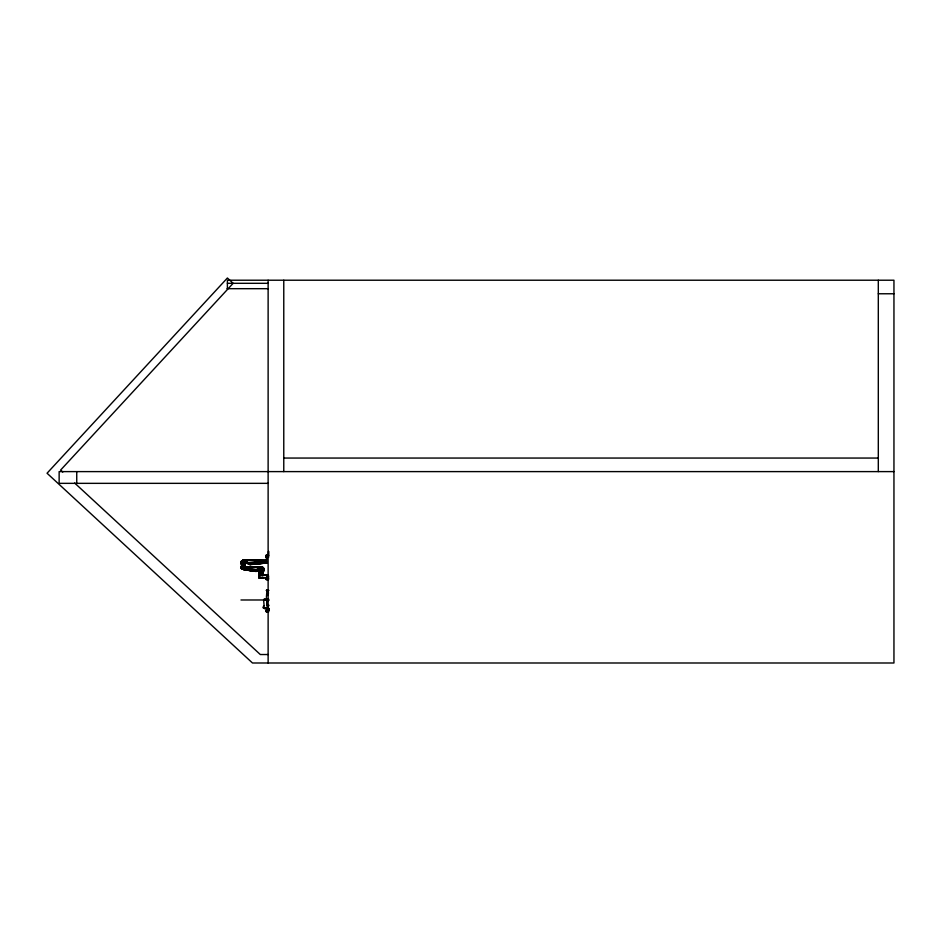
<?xml version="1.0" encoding="UTF-8"?>
<svg xmlns="http://www.w3.org/2000/svg" width="941" height="941" viewBox="0 0 941 941"><rect width="100%" height="100%" fill="white"/><g stroke="black" fill="none" stroke-linecap="round" stroke-linejoin="round"><path stroke-width="1.41" d="M267.515 579.68L266.55 578.068L259.493 577.292L260.445 578.092M266.585 575.116L260.386 574.869L260.445 572.469M260.386 577.386L261.398 578.056M261.422 574.904L261.375 572.469M262.186 578.092L262.845 577.468L262.657 578.092M268.832 599.746L266.938 599.911L266.926 605.816L268.608 605.757M268.467 609.697L268.55 611.615L266.374 611.615C266.468 608.415 266.397 612.873 268.608 611.944M268.103 611.615L268.103 610.297L266.891 610.344L266.656 611.638M268.456 579.68L267.362 578.245L268.82 578.268L267.079 577.539L268.514 575.386L266.597 575.304L266.703 579.68L266.574 578.045L266.044 579.491L267.491 579.491L266.597 575.304L259.493 574.822L259.634 572.469M268.597 555.543L268.55 551.214L268.467 555.743M240.99 562.73L242.543 565.494L240.978 562.73L242.907 560.413L266.115 560.518L242.99 560.189L241.225 561.459L240.978 562.73L242.543 565.506L241.637 565.494L241.225 561.459L242.99 560.189L266.915 560.189M255.317 570.646L257.987 570.94L256.14 571.41L241.625 569.07L243.213 567L262.48 567L263.715 568.27L263.727 570.775C261.292 576.668 255.117 566.905 260.504 567.941M263.268 607.804L263.727 605.816L263.268 607.804L267.75 607.804L267.738 605.816M267.42 611.615L267.409 610.297L268.244 610.533M267.362 607.804L267.268 599.84L263.621 599.923L264.127 605.816M268.444 611.521C266.938 611.968 266.091 609.18 268.644 610.344M262.657 572.316L263.727 570.775L263.715 568.27L262.48 567L245.095 567.341L245.131 565.647L245.319 567M266.397 597.464L266.938 590.372M267.785 611.615L267.938 608.98L267.938 610.227M266.597 556.449L268.138 557.072L267.373 556.449M265.891 611.615L266.021 610.344L269.067 610.297M268.373 610.403L268.373 608.439L268.373 610.227M268.514 579.491L267.491 579.491L268.22 577.539L267.491 575.351L267.079 577.539M266.95 558.836L266.221 560.189L266.668 558.836M243.637 567L243.848 565.647L244.201 567M268.656 555.637L268.656 557.237M267.656 556.778L266.938 555.649L266.185 557.766L265.797 555.602L266.75 554.802L268.161 555.237M264.774 599.758L263.951 599.382L264.445 598.958M265.938 610.415L267.021 610.297L267.115 611.638M244.425 569.811L255.834 571.352L258.563 567.811L259.622 572.316L261.316 570.634L263.727 570.775L261.375 572.316L261.551 569.54L260.21 567.094L243.213 567L242.907 565.647M268.479 579.656L266.044 579.491M247.024 561.801L250.177 564.6L245.342 561.13L245.06 562.883L244.095 563.083L241.225 561.459L243.06 560.401L241.319 561.459L241.072 563.894L244.354 565.494L245.342 561.13L250.177 564.6L266.432 563L248.894 564.13L242.907 560.413L259.175 560.365M259.622 572.316L259.163 569.87L259.963 567.152L262.48 567L261.139 568.27L260.434 572.316M266.009 560.189L266.421 558.836M268.467 606.298L267.903 605.839L268.467 606.11M268.503 609.603L268.503 608.357L264.303 608.439L263.986 607.721L268.538 607.98M268.797 608.462L267.903 608.709M245.26 565.647L241.637 565.647L240.684 567.811L241.625 569.07L256.093 570.94L257.74 568.846M243.213 567L243.848 565.647M244.978 562.918L245.366 562.295L249.694 564.459L266.432 563L250.083 564.529L246.93 563L266.185 560.695M267.867 608.439L264.303 608.439L267.644 608.462L267.209 607.757M241.637 565.647L240.684 567.811L244.813 569.811L256.14 571.41L259.41 568.811M263.986 599.546L267.832 599.123M266.738 555.813L268.22 554.778M245.625 569.352L243.284 569.47L255.834 571.352L257.999 568.599M268.267 611.909L267.362 611.615L267.244 610.297M267.491 576.904L268.82 576.809L267.362 576.845L267.491 575.351M256.14 571.41L258.693 568.611L255.834 571.352M259.645 568.776L257.069 571.269L244.813 569.811L252.129 570.434M242.413 568.917L241.625 569.07L257.305 569.775L259.963 567.152L261.139 568.27L263.715 568.27M259.551 569.823L257.069 571.269L258.81 570.305M255.634 571.175L243.284 569.47M261.316 570.634L263.703 569.54L261.551 569.54M267.362 611.615L268.55 611.615M257.305 569.775L242.602 567.329L260.21 567.094L242.602 567.329L242.096 565.647M256.387 567.588L259.963 567.152L259.163 569.87M247.177 562.553L249.93 564.365L261.492 563.224M264.374 562.941L267.268 562.647L246.93 563L267.315 562.012M254.599 563.588L258.904 563.188M267.268 562.647L248.894 564.13L249.694 564.459L245.366 562.295L244.095 563.083L243.448 565.506L245.06 562.883L245.025 565.494L244.354 565.494M266.797 611.638L267.021 610.297L266.021 610.344M244.307 560.354L248.024 560.189M267.962 600.417L266.656 600.464L267.714 599.735M263.386 562.436L266.162 562.342M266.644 590.372L267.479 590.372M268.408 590.23L266.174 590.372L268.408 590.372M246.93 563L266.715 562.542M264.021 608.204L267.35 608.168M247.871 567.388L262.468 567.294M265.785 598.876L268.514 598.876M263.621 599.923L266.938 599.911M227.393 283.312L268.126 283.312M227.052 288.687L268.126 288.687M878.306 293.768L893.95 293.768M283.77 458.055L878.306 458.055M893.95 471.606L59.142 471.606L59.142 483.345L268.126 483.345M262.845 577.892L258.975 577.892L259.163 572.469L262.751 572.493L262.845 574.869L262.186 572.469L262.327 574.916L262.845 572.657L258.975 572.657L259.163 578.092M259.069 578.056L262.751 578.056M267.573 594.677L268.314 594.677M240.967 599.982L268.714 599.982M267.409 600.464L268.761 600.464M266.574 605.275L268.985 605.275M263.692 607.804L265.421 607.98M267.809 608.709L268.726 608.709M267.809 608.886L268.726 608.886M267.809 609.062L268.726 609.062M267.809 609.25L268.726 609.25M267.809 609.427L268.726 609.427M267.809 609.603L268.726 609.603M267.809 609.78L268.726 609.78M267.809 609.968L268.726 609.968M268.679 610.403L267.138 610.297M268.126 654.524L260.304 654.524L74.657 483.027M268.926 590.372L268.267 590.372L268.42 593.689M261.422 577.468L262.327 577.492M260.386 574.869L259.493 574.822L259.634 578.092M255.058 570.693L257.987 570.94M247.307 569.764L251.306 570.199M262.327 577.892L262.327 577.292L266.221 577.845M245.095 567.341L247.742 567.788M268.479 555.249L266.397 555.049L265.927 556.413L266.703 558.001M267.491 578.174L267.491 579.491M62.776 472.064L60.624 470.065L233.133 283.312L227.393 278.007L47.05 473.229L252.482 662.993L893.95 662.993L893.95 280.218L227.393 280.218L227.393 288.687M266.621 556.731L266.656 556.378M267.903 610.321L267.903 609.603M241.214 563.894L241.884 565.494M244.66 565.647L244.954 567M258.822 568.835L259.163 572.316M266.362 610.297L266.374 611.615M878.306 280.218L878.306 471.606M283.77 280.218L283.77 471.606M268.126 280.218L268.126 662.993M76.739 471.606L76.739 483.345M245.789 562.024L245.025 565.494L245.789 562.024M263.727 570.775L262.186 572.316L263.727 570.775"/></g></svg>
